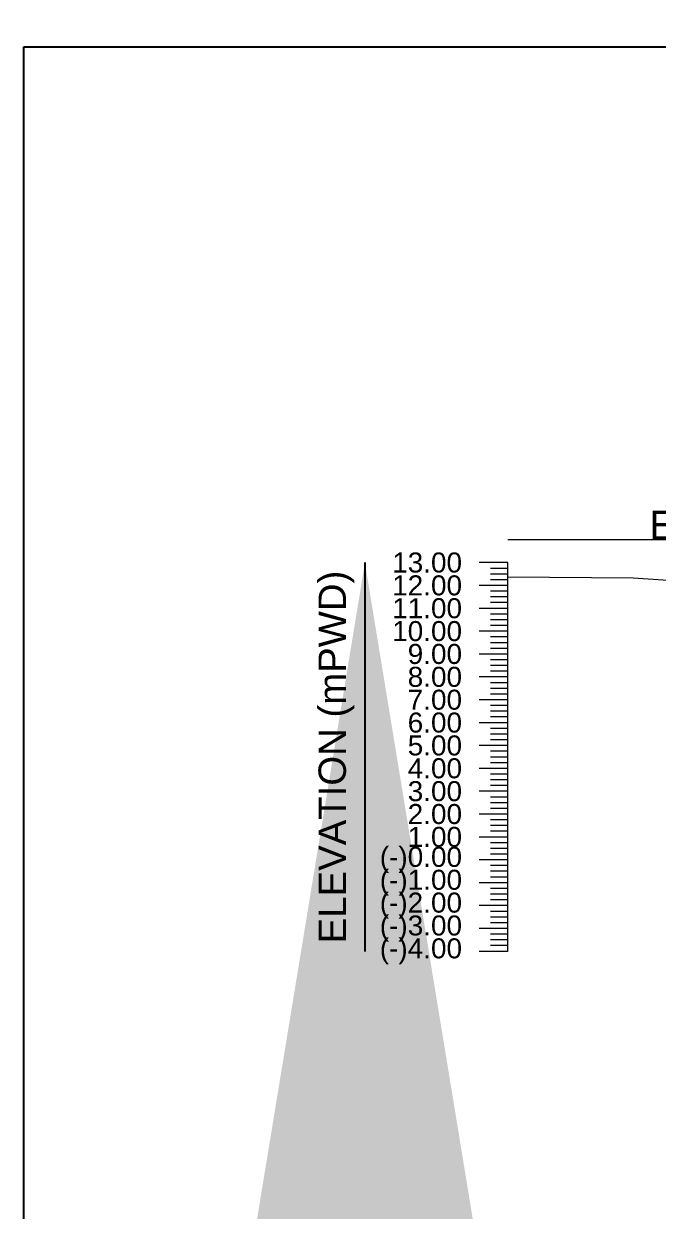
# Model space of a CAD drawing. Header units: inches. Extents: x -8940 to 26362, y -28010 to 990.
# Drawn here: x 4299.1 to 4326.9, y -14244.6 to -14192.6 of the extents above; entities that cross this region are included whole.
import ezdxf

# ---------------------------------------------------------------- set-up
doc = ezdxf.new("R2010")
doc.units = ezdxf.units.IN
doc.header["$MEASUREMENT"] = 0
for name, color, linetype, lineweight in [('Cross Section Labels', 7, 'Continuous', 9), ('Existing_Bed_Level for Xsection', 7, 'Continuous', 0), ('Long Section Labels', 7, 'Continuous', 9)]:
    doc.layers.add(name, color=color, linetype=linetype, lineweight=lineweight)
doc.styles.get("Standard").update_dxf_attribs({"font": 'arial.ttf'})
doc.dimstyles.get("Standard").update_dxf_attribs({"dimtxt": 0.18, "dimasz": 0.18, "dimexe": 0.18, "dimexo": 0.0625, "dimgap": 0.09, "dimtad": 0, "dimtih": 1, "dimtoh": 1, "dimdec": 4, "dimzin": 0, "dimdsep": 46, "dimtxsty": 'Standard', "dimcen": 0.09, "dimadec": 0, "dimazin": 0, "dimtfac": 1, "dimtdec": 4, "dimtofl": 0, "dimtmove": 0, "dimatfit": 3, "dimfxl": 1, "dimtolj": 1, "dimtzin": 0, "dimarcsym": 0})

msp = doc.modelspace()

# ---------------------------------------------------------------- linework, layer by layer
msp.add_lwpolyline([(4299.118672, -14193.658586), (4465.878672, -14193.658586), (4465.878672, -14311.574582), (4299.118672, -14311.574582)], close=True)
at = {"layer": 'Existing_Bed_Level for Xsection'}
for points in [[(4357.362545, -14215.224913), (4320.308722, -14215.224913)], [(4320.308722, -14216.847821), (4325.801796, -14216.895848), (4329.073628, -14217.103964), (4335.86743, -14216.737759), (4339.079228, -14216.725753), (4340.439989, -14218.046492), (4341.720706, -14217.656273), (4343.081468, -14217.93643), (4345.132616, -14217.93643), (4346.083148, -14218.619813), (4347.393881, -14219.052055), (4348.424458, -14219.019036), (4349.425018, -14219.019036), (4350.425578, -14219.074067), (4351.766328, -14219.876516), (4352.326642, -14220.443834), (4355.078182, -14220.808037), (4356.21882, -14222.998263), (4362.63241, -14229.905129), (4380.182232, -14229.750042), (4381.422927, -14230.016191), (4381.953224, -14230.039204), (4383.364013, -14230.302351)]]:
    msp.add_lwpolyline(points, dxfattribs=at)
at = {"layer": 'Long Section Labels'}
for points in [[(4320.308722, -14216.225473), (4319.058022, -14216.225473)], [(4320.308722, -14233.234993), (4320.308722, -14232.234433), (4320.308722, -14231.233873), (4320.308722, -14230.233313), (4320.308722, -14229.232753), (4320.308722, -14228.232193), (4320.308722, -14227.231633), (4320.308722, -14226.231073), (4320.308722, -14225.230513), (4320.308722, -14224.229953), (4320.308722, -14223.229393), (4320.308722, -14222.228833), (4320.308722, -14221.228273), (4320.308722, -14220.227713), (4320.308722, -14219.227153), (4320.308722, -14218.226593), (4320.308722, -14217.226033), (4320.308722, -14216.225473)], [(4320.308722, -14216.475613), (4319.558302, -14216.475613)], [(4320.308722, -14216.725753), (4319.558302, -14216.725753)], [(4320.308722, -14217.226033), (4319.058022, -14217.226033)], [(4320.308722, -14216.975893), (4319.558302, -14216.975893)], [(4320.308722, -14217.476173), (4319.558302, -14217.476173)], [(4320.308722, -14217.726313), (4319.558302, -14217.726313)], [(4320.308722, -14218.226593), (4319.058022, -14218.226593)], [(4320.308722, -14217.976453), (4319.558302, -14217.976453)], [(4320.308722, -14218.476733), (4319.558302, -14218.476733)], [(4320.308722, -14218.726873), (4319.558302, -14218.726873)], [(4320.308722, -14218.977013), (4319.558302, -14218.977013)], [(4320.308722, -14219.227153), (4319.058022, -14219.227153)], [(4320.308722, -14219.477293), (4319.558302, -14219.477293)], [(4320.308722, -14219.727433), (4319.558302, -14219.727433)], [(4320.308722, -14219.977573), (4319.558302, -14219.977573)], [(4320.308722, -14220.227713), (4319.058022, -14220.227713)], [(4320.308722, -14220.477853), (4319.558302, -14220.477853)], [(4320.308722, -14220.727993), (4319.558302, -14220.727993)], [(4320.308722, -14220.978133), (4319.558302, -14220.978133)], [(4320.308722, -14221.228273), (4319.058022, -14221.228273)], [(4320.308722, -14221.478413), (4319.558302, -14221.478413)], [(4320.308722, -14221.728553), (4319.558302, -14221.728553)], [(4320.308722, -14221.978693), (4319.558302, -14221.978693)], [(4320.308722, -14222.228833), (4319.058022, -14222.228833)], [(4320.308722, -14222.478973), (4319.558302, -14222.478973)], [(4320.308722, -14222.729113), (4319.558302, -14222.729113)], [(4320.308722, -14222.979253), (4319.558302, -14222.979253)], [(4320.308722, -14223.229393), (4319.058022, -14223.229393)], [(4320.308722, -14223.479533), (4319.558302, -14223.479533)], [(4320.308722, -14223.729673), (4319.558302, -14223.729673)], [(4320.308722, -14223.979813), (4319.558302, -14223.979813)], [(4320.308722, -14224.229953), (4319.058022, -14224.229953)], [(4320.308722, -14224.480093), (4319.558302, -14224.480093)], [(4320.308722, -14225.230513), (4319.058022, -14225.230513)], [(4320.308722, -14224.730233), (4319.558302, -14224.730233)], [(4320.308722, -14224.980373), (4319.558302, -14224.980373)], [(4320.308722, -14225.480653), (4319.558302, -14225.480653)], [(4320.308722, -14225.730793), (4319.558302, -14225.730793)], [(4320.308722, -14226.231073), (4319.058022, -14226.231073)], [(4320.308722, -14225.980933), (4319.558302, -14225.980933)], [(4320.308722, -14226.481213), (4319.558302, -14226.481213)], [(4320.308722, -14226.731353), (4319.558302, -14226.731353)], [(4320.308722, -14227.231633), (4319.058022, -14227.231633)], [(4320.308722, -14226.981493), (4319.558302, -14226.981493)], [(4320.308722, -14227.481773), (4319.558302, -14227.481773)], [(4320.308722, -14227.731913), (4319.558302, -14227.731913)], [(4320.308722, -14228.232193), (4319.058022, -14228.232193)], [(4320.308722, -14227.982053), (4319.558302, -14227.982053)], [(4320.308722, -14228.482333), (4319.558302, -14228.482333)], [(4320.308722, -14228.732473), (4319.558302, -14228.732473)], [(4320.308722, -14229.232753), (4319.058022, -14229.232753)], [(4320.308722, -14228.982613), (4319.558302, -14228.982613)], [(4320.308722, -14229.482893), (4319.558302, -14229.482893)], [(4320.308722, -14229.733033), (4319.558302, -14229.733033)], [(4320.308722, -14230.233313), (4319.058022, -14230.233313)], [(4320.308722, -14229.983173), (4319.558302, -14229.983173)], [(4320.308722, -14230.483453), (4319.558302, -14230.483453)], [(4320.308722, -14230.733593), (4319.558302, -14230.733593)], [(4320.308722, -14231.233873), (4319.058022, -14231.233873)], [(4320.308722, -14230.983733), (4319.558302, -14230.983733)], [(4320.308722, -14231.484013), (4319.558302, -14231.484013)], [(4320.308722, -14231.734153), (4319.558302, -14231.734153)], [(4320.308722, -14231.984293), (4319.558302, -14231.984293)], [(4320.308722, -14232.234433), (4319.058022, -14232.234433)], [(4320.308722, -14232.484573), (4319.558302, -14232.484573)], [(4320.308722, -14232.734713), (4319.558302, -14232.734713)], [(4320.308722, -14232.984853), (4319.558302, -14232.984853)], [(4320.308722, -14233.234993), (4319.058022, -14233.234993)]]:
    msp.add_lwpolyline(points, dxfattribs=at)

# ---------------------------------------------------------------- texts
at = {"layer": 'Cross Section Labels', "insert": (4329.998546, -14215.224913), "char_height": 1.2507, "attachment_point": 9}
msp.add_mtext('EGL', dxfattribs=at)
at = {"layer": 'Long Section Labels', "char_height": 0.87549, "attachment_point": 6}
for s, insert in [('13.00', (4318.307602, -14216.225473)), ('12.00', (4318.307602, -14217.226033)), ('11.00', (4318.307602, -14218.226593)), ('10.00', (4318.307602, -14219.227153)), ('9.00', (4318.307602, -14220.227713)), ('8.00', (4318.307602, -14221.228273)), ('7.00', (4318.307602, -14222.228833)), ('6.00', (4318.307602, -14223.229393)), ('5.00', (4318.307602, -14224.229953)), ('4.00', (4318.307602, -14225.230513)), ('3.00', (4318.307602, -14226.231073)), ('2.00', (4318.307602, -14227.231633)), ('1.00', (4318.307602, -14228.232193)), ('(-)0.00', (4318.307602, -14229.232753)), ('(-)1.00', (4318.307602, -14230.233313)), ('(-)2.00', (4318.307602, -14231.233873)), ('(-)3.00', (4318.307602, -14232.234433)), ('(-)4.00', (4318.307602, -14233.234993))]:
    msp.add_mtext(s, dxfattribs=dict(at, insert=insert))
at = {"layer": 'Long Section Labels', "insert": (4312.804522, -14224.730233), "char_height": 1.200672, "attachment_point": 5, "rotation": 90}
msp.add_mtext('ELEVATION (mPWD)', dxfattribs=at)

# ---------------------------------------------------------------- leaders
at = {"layer": 'Cross Section Labels', "annotation_type": 0, "has_hookline": 1, "hookline_direction": 0}
for points, text_width in [([(4331.848265, -14215.224913), (4331.848265, -14209.221553), (4339.262465, -14209.221553)], 6.995901), ([(4338.226835, -14217.261052), (4338.226835, -14212.973653), (4345.641035, -14212.973653)], 8.004309)]:
    msp.add_leader(points, dimstyle='Standard', override={"dimasz": 72}, dxfattribs=dict(at, text_width=text_width))
at = {"layer": 'Long Section Labels'}
msp.add_leader([(4314.055222, -14216.225473), (4314.055222, -14233.234993)], dimstyle='Standard', override={"dimasz": 72}, dxfattribs=at)

doc.saveas('drawing.dxf')
